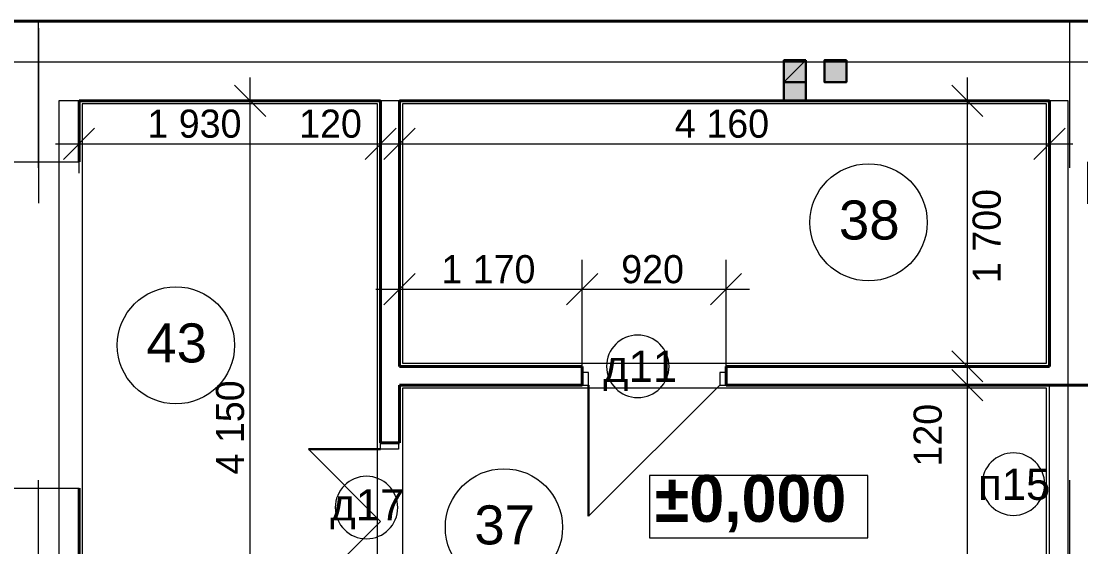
# Model space of a CAD drawing. Header units: millimetres. Extents: x 150455 to 593963, y -11068 to 166417.
# Drawn here: x 524617 to 531397, y 162530 to 165896 of the extents above; entities that cross this region are included whole.
import ezdxf
from ezdxf.enums import TextEntityAlignment as Align

# ---------------------------------------------------------------- set-up
doc = ezdxf.new("R2010")
doc.units = ezdxf.units.MM
doc.header["$MEASUREMENT"] = 0
for name, pattern in [('Пунктирная', [2000, 1000, -1000]), ('Штриховая', [7000, 6000, -1000]), ('Штрихштриховая', [15500, 10000, -2000, 1500, -2000])]:
    doc.linetypes.add(name, pattern=pattern)
for name, color, linetype, lineweight in [('0_Ном._пера__19', 255, 'Continuous', 0), ('0_Ном._пера__41', 7, 'Continuous', 30), ('Двери ArchiCAD_Ном._пера__1', 7, 'Continuous', 13), ('Двери ArchiCAD_Ном._пера__19', 255, 'Continuous', 0), ('Двери ArchiCAD_Ном._пера__21', 7, 'Continuous', 20), ('Двери ArchiCAD_Ном._пера__41', 7, 'Continuous', 30), ('Двери ArchiCAD_Ном._пера__61', 7, 'Continuous', 40), ('Интерьер- Перегородка_Ном._пера__61', 7, 'Continuous', 40), ('Колонны_Ном._пера__1', 7, 'Continuous', 13), ('Колонны_Ном._пера__41', 7, 'Continuous', 30), ('Окна ArchiCAD_Ном._пера__12', 15, 'Continuous', 18), ('Окна ArchiCAD_Ном._пера__61', 7, 'Continuous', 40), ('Паспорта зон ArchiCAD_Ном._пера__1', 7, 'Continuous', 13), ('перегородки_Ном._пера__61', 7, 'Continuous', 40)]:
    doc.layers.add(name, color=color, linetype=linetype, lineweight=lineweight)
for name, color, linetype, lineweight, true_color in [('0_Ном._пера__98', 7, 'Continuous', 13, 0x001f3e), ('Колонны_Ном._пера__4', 7, 'Continuous', 20, 0x016515), ('Маркеры дверей ArchiCAD_Ном._пера__3', 7, 'Continuous', 18, 0xdd5800), ('Перекрытия_Ном._пера__191', 7, 'Continuous', 0, 0xe8e8e8), ('Перекрытия_Ном._пера__229', 7, 'Continuous', 0, 0xe8e8e8), ('Перекрытия_Ном._пера__4', 7, 'Continuous', 20, 0x016515), ('Розміри ОСЕЙ_Ном._пера__98', 7, 'Continuous', 13, 0x001f3e), ('РОЗМІРИ ПЕРЕГОРОДОК_Ном._пера__98', 7, 'Continuous', 13, 0x001f3e)]:
    doc.layers.add(name, color=color, linetype=linetype, lineweight=lineweight, true_color=true_color)
for name, color, linetype in [('Двери ArchiCAD', 7, 'Continuous'), ('Интерьер- Перегородка', 7, 'Continuous'), ('Колонны', 7, 'Continuous'), ('Маркеры дверей ArchiCAD', 7, 'Continuous'), ('Окна ArchiCAD', 7, 'Continuous'), ('перегородки', 7, 'Continuous'), ('Перекрытия', 7, 'Continuous'), ('Площі 1 пов.', 7, 'Continuous'), ('Розміри ОСЕЙ', 7, 'Continuous'), ('РОЗМІРИ ПЕРЕГОРОДОК', 7, 'Continuous')]:
    doc.layers.add(name, color=color, linetype=linetype)
doc.styles.add('СГЕНЕРИР_СТИЛЬ_1', font='')
doc.styles.add('СГЕНЕРИР_СТИЛЬ_2', font='')
doc.styles.add('СГЕНЕРИР_СТИЛЬ_3', font='')
doc.styles.get('СГЕНЕРИР_СТИЛЬ_1').set_extended_font_data('Arial')
doc.styles.get('СГЕНЕРИР_СТИЛЬ_2').set_extended_font_data('Century Gothic')
doc.styles.get('СГЕНЕРИР_СТИЛЬ_3').set_extended_font_data('Century Gothic', bold=True)
doc.dimstyles.new('СГЕНЕРИР_СТИЛЬ__1', dxfattribs={"dimtxt": 179.999995, "dimasz": 190, "dimexe": 0.18, "dimexo": 0, "dimgap": 0.09, "dimtad": 1, "dimtih": 1, "dimtoh": 1, "dimdec": 0, "dimzin": 0, "dimdsep": 46, "dimtxsty": 'СГЕНЕРИР_СТИЛЬ_2', "dimblk": 'ARROWHEAD_6', "dimblk1": 'ARROWHEAD_6', "dimblk2": 'ARROWHEAD_6', "dimcen": 0.09, "dimclrd": 256, "dimclre": 256, "dimclrt": 256, "dimadec": 0, "dimazin": 0, "dimtfac": 1, "dimtdec": 4, "dimtmove": 0, "dimatfit": 3, "dimfxl": 0, "dimtolj": 1, "dimtzin": 0, "dimarcsym": 0})
doc.dimstyles.new('СГЕНЕРИР_СТИЛЬ__15', dxfattribs={"dimtxt": 189.999998, "dimasz": 190, "dimexe": 0.18, "dimexo": 0, "dimgap": 0.09, "dimtad": 3, "dimdec": 0, "dimzin": 0, "dimdsep": 46, "dimtxsty": 'СГЕНЕРИР_СТИЛЬ_3', "dimblk": 'ARROWHEAD_6', "dimblk1": 'ARROWHEAD_6', "dimblk2": 'ARROWHEAD_6', "dimcen": 0.09, "dimclrd": 256, "dimclre": 256, "dimclrt": 256, "dimadec": 0, "dimazin": 0, "dimtfac": 1, "dimtdec": 4, "dimtmove": 0, "dimatfit": 3, "dimfxl": 0, "dimtolj": 1, "dimtzin": 0, "dimarcsym": 0})
doc.dimstyles.new('СГЕНЕРИР_СТИЛЬ__6', dxfattribs={"dimtxt": 179.999995, "dimasz": 190, "dimexe": 0.18, "dimexo": 0, "dimgap": 0.09, "dimtad": 3, "dimdec": 0, "dimzin": 0, "dimdsep": 46, "dimtxsty": 'СГЕНЕРИР_СТИЛЬ_2', "dimblk": 'ARROWHEAD_6', "dimblk1": 'ARROWHEAD_6', "dimblk2": 'ARROWHEAD_6', "dimcen": 0.09, "dimclrd": 256, "dimclre": 256, "dimclrt": 256, "dimadec": 0, "dimazin": 0, "dimtfac": 1, "dimtdec": 4, "dimtmove": 2, "dimatfit": 3, "dimfxl": 0, "dimtolj": 1, "dimtzin": 0, "dimarcsym": 0})
doc.dimstyles.new('СГЕНЕРИР_СТИЛЬ__7', dxfattribs={"dimtxt": 179.999995, "dimasz": 190, "dimexe": 0.18, "dimexo": 0, "dimgap": 0.09, "dimtad": 3, "dimdec": 0, "dimzin": 0, "dimdsep": 46, "dimtxsty": 'СГЕНЕРИР_СТИЛЬ_2', "dimblk": 'ARROWHEAD_6', "dimblk1": 'ARROWHEAD_6', "dimblk2": 'ARROWHEAD_6', "dimcen": 0.09, "dimclrd": 256, "dimclre": 256, "dimclrt": 256, "dimadec": 0, "dimazin": 0, "dimtfac": 1, "dimtdec": 4, "dimtmove": 0, "dimatfit": 3, "dimfxl": 0, "dimtolj": 1, "dimtzin": 0, "dimarcsym": 0})
doc.dimstyles.new('СГЕНЕРИР_СТИЛЬ__8', dxfattribs={"dimtxt": 179.999995, "dimasz": 190, "dimexe": 0.18, "dimexo": 0, "dimgap": 0.09, "dimtad": 1, "dimdec": 0, "dimzin": 0, "dimdsep": 46, "dimtxsty": 'СГЕНЕРИР_СТИЛЬ_2', "dimblk": 'ARROWHEAD_6', "dimblk1": 'ARROWHEAD_6', "dimblk2": 'ARROWHEAD_6', "dimcen": 0.09, "dimclrd": 256, "dimclre": 256, "dimclrt": 256, "dimadec": 0, "dimazin": 0, "dimtfac": 1, "dimtdec": 4, "dimtmove": 0, "dimatfit": 3, "dimfxl": 0, "dimtolj": 1, "dimtzin": 0, "dimarcsym": 0})

# ---------------------------------------------------------------- blocks, each defined once
blk = doc.blocks.new('Перекрытие_5', base_point=(524857, 165385.6))
at = {"layer": 'Перекрытия_Ном._пера__191', "linetype": 'Continuous', "flags": 128}
blk.add_lwpolyline([(524857, 165385.6), (524857, 161585.6), (524857, 158005.6), (528996.8, 158005.6), (531317, 158005.6), (531317, 165385.6)], close=True, dxfattribs=at)
blk = doc.blocks.new('Тамбур_43_16', base_point=(525607.1, 163820.4))
at = {"layer": 'Паспорта зон ArchiCAD_Ном._пера__1', "linetype": 'Continuous'}
blk.add_circle((525607.1, 163820.4), 375, dxfattribs=at)
at = {"linetype": 'Continuous', "lineweight": 0, "flags": 1}
for tag in ['ROOM_NAME', 'ROOM_AREA', 'ROOM_PERIM', 'ROOM_WALLS_SURF', 'ROOM_DOORS_SURF', 'ROOM_WINDS_SURF', 'ROOM_BASELEV', 'ROOM_HEIGHT', 'ROOM_NET_AREA', 'ROOM_REDUCED_AREA', 'ROOM_CALC_AREA', 'ROOM_VOLUME']:
    blk.add_attdef(tag, text='', height=200, dxfattribs=at).set_placement((525607.1, 163763.2), align=Align.BOTTOM_LEFT)
at = {"layer": 'Паспорта зон ArchiCAD_Ном._пера__1', "style": 'СГЕНЕРИР_СТИЛЬ_1'}
blk.add_attdef('ROOM_NUMBER', text='', height=250, dxfattribs=at).set_placement((525417.4, 163635.7), align=Align.BOTTOM_LEFT)
blk = doc.blocks.new('Комора_38_17', base_point=(530039.2, 164607.6))
at = {"layer": 'Паспорта зон ArchiCAD_Ном._пера__1', "linetype": 'Continuous'}
blk.add_circle((530039.2, 164607.6), 375, dxfattribs=at)
at = {"linetype": 'Continuous', "lineweight": 0, "flags": 1}
for tag in ['ROOM_NAME', 'ROOM_AREA', 'ROOM_PERIM', 'ROOM_WALLS_SURF', 'ROOM_DOORS_SURF', 'ROOM_WINDS_SURF', 'ROOM_BASELEV', 'ROOM_HEIGHT', 'ROOM_NET_AREA', 'ROOM_REDUCED_AREA', 'ROOM_CALC_AREA', 'ROOM_VOLUME']:
    blk.add_attdef(tag, text='', height=200, dxfattribs=at).set_placement((530039.2, 164550.5), align=Align.BOTTOM_LEFT)
at = {"layer": 'Паспорта зон ArchiCAD_Ном._пера__1', "style": 'СГЕНЕРИР_СТИЛЬ_1'}
blk.add_attdef('ROOM_NUMBER', text='', height=250, dxfattribs=at).set_placement((529849.4, 164422.9), align=Align.BOTTOM_LEFT)
blk = doc.blocks.new('Коридор_37_18', base_point=(527706.1, 162655.4))
at = {"layer": 'Паспорта зон ArchiCAD_Ном._пера__1', "linetype": 'Continuous'}
blk.add_circle((527706.1, 162655.4), 375, dxfattribs=at)
at = {"linetype": 'Continuous', "lineweight": 0, "flags": 1}
for tag in ['ROOM_NAME', 'ROOM_AREA', 'ROOM_PERIM', 'ROOM_WALLS_SURF', 'ROOM_DOORS_SURF', 'ROOM_WINDS_SURF', 'ROOM_BASELEV', 'ROOM_HEIGHT', 'ROOM_NET_AREA', 'ROOM_REDUCED_AREA', 'ROOM_CALC_AREA', 'ROOM_VOLUME']:
    blk.add_attdef(tag, text='', height=200, dxfattribs=at).set_placement((527706.1, 162598.2), align=Align.BOTTOM_LEFT)
at = {"layer": 'Паспорта зон ArchiCAD_Ном._пера__1', "style": 'СГЕНЕРИР_СТИЛЬ_1'}
blk.add_attdef('ROOM_NUMBER', text='', height=250, dxfattribs=at).set_placement((527516.4, 162470.7), align=Align.BOTTOM_LEFT)
blk = doc.blocks.new('Ниша 10')
at = {"layer": 'Окна ArchiCAD_Ном._пера__12', "linetype": 'Continuous'}
blk.add_line((-135, 260), (135, 260), dxfattribs=at)
at = {"layer": 'Окна ArchiCAD_Ном._пера__61', "linetype": 'Continuous'}
for p, q in [((-135, 260), (-135, 0)), ((135, 0), (135, 260)), ((-135, 0), (135, 0)), ((-135, -250), (135, -250))]:
    blk.add_line(p, q, dxfattribs=at)
blk = doc.blocks.new('Проем дверной полуарочн 10')
at = {"layer": 'Двери ArchiCAD_Ном._пера__19', "linetype": 'Штриховая'}
for p, q in [((-845, 0), (845, 0)), ((-845, -510), (845, -510))]:
    blk.add_line(p, q, dxfattribs=at)
at = {"layer": 'Двери ArchiCAD_Ном._пера__61', "linetype": 'Continuous'}
for p, q in [((-845, 0), (-845, -510)), ((845, 0), (845, -510))]:
    blk.add_line(p, q, dxfattribs=at)
blk = doc.blocks.new('Маркер двери 12_39')
at = {"layer": 'Маркеры дверей ArchiCAD_Ном._пера__3', "linetype": 'Continuous'}
for start, end in [(0, 180), (180, 0)]:
    blk.add_arc((-210.9, -741.4), 200, start, end, dxfattribs=at)
at = {"layer": 'Маркеры дверей ArchiCAD_Ном._пера__3', "insert": (-107.6, -967.3), "char_height": 200, "attachment_point": 7, "rotation": 90, "style": 'СГЕНЕРИР_СТИЛЬ_1'}
blk.add_mtext('{\\C7;п15}', dxfattribs=at)
blk = doc.blocks.new('Стена_2', base_point=(531707, 165895.6))
at = {"layer": 'Интерьер- Перегородка_Ном._пера__61', "linetype": 'Continuous', "flags": 128}
for points in [[(531197, 165385.6), (531197, 164995.6)], [(531197, 164725.6), (531197, 163685.6)]]:
    blk.add_lwpolyline(points, dxfattribs=at)
at = {"layer": 'Двери ArchiCAD', "color": 255, "linetype": 'Штриховая', "lineweight": 0, "xscale": -1, "zscale": 1000, "rotation": 270}
blk.add_blockref('Проем дверной полуарочн 10', (531707, 162720.6), dxfattribs=at)
at = {"layer": 'Маркеры дверей ArchiCAD_Ном._пера__3', "rotation": 270}
blk.add_blockref('Маркер двери 12_39', (531707, 162720.6), dxfattribs=at)
at = {"layer": 'Окна ArchiCAD', "color": 15, "linetype": 'Continuous', "lineweight": 18, "zscale": 1000, "rotation": 270}
blk.add_blockref('Ниша 10', (531447, 164860.6), dxfattribs=at)
blk = doc.blocks.new('Стена_4', base_point=(538257, 165895.6))
at = {"layer": 'Интерьер- Перегородка_Ном._пера__61', "linetype": 'Continuous', "flags": 128}
for points in [[(538257, 165895.6), (522786.9, 165895.6)], [(524987, 165385.6), (526917, 165385.6)], [(527037, 165385.6), (531197, 165385.6)]]:
    blk.add_lwpolyline(points, dxfattribs=at)
blk = doc.blocks.new('Д1 Витрина 3 10')
at = {"layer": 'Двери ArchiCAD_Ном._пера__1', "linetype": 'Continuous'}
for p, q in [((-205, 0), (1005, 1210)), ((1005, 0), (1005, 1210)), ((-1045, 130), (-1045, -510)), ((1045, 130), (1045, -510)), ((-1005, 0), (-245, 0)), ((-1005, -10), (-245, -10)), ((-1005, -80), (-245, -80))]:
    blk.add_line(p, q, dxfattribs=at)
at = {"layer": 'Двери ArchiCAD_Ном._пера__1', "linetype": 'Пунктирная'}
for p, q in [((-1045, 0), (-1045, -80)), ((-1005, 0), (-1045, 0)), ((-1005, -40), (-1005, 0)), ((-245, 0), (-245, -80)), ((-205, 0), (-245, 0)), ((-205, -40), (-205, 0)), ((1005, 0), (1005, -40)), ((1045, 0), (1005, 0)), ((1045, -80), (1045, 0)), ((-1005, -65.4), (-1005, -40)), ((-1005, -80), (-1005, -65.4)), ((-205, -65.4), (-205, -40)), ((-205, -80), (-205, -65.4)), ((1005, -40), (1005, -65.4)), ((1005, -65.4), (1005, -80)), ((-1045, -80), (-1005, -80)), ((-245, -80), (-205, -80)), ((1005, -80), (1045, -80))]:
    blk.add_line(p, q, dxfattribs=at)
blk = doc.blocks.new('Маркер двери 12_32')
at = {"layer": 'Маркеры дверей ArchiCAD_Ном._пера__3', "linetype": 'Continuous'}
for start, end in [(0, 180), (180, 0)]:
    blk.add_arc((0, -840), 250, start, end, dxfattribs=at)
at = {"layer": 'Маркеры дверей ArchiCAD_Ном._пера__3', "insert": (140.3, -1072.2), "char_height": 200, "attachment_point": 7, "rotation": 90, "style": 'СГЕНЕРИР_СТИЛЬ_1'}
blk.add_mtext('{д22}', dxfattribs=at)
blk = doc.blocks.new('Стена_9', base_point=(524987, 165895.6))
at = {"layer": 'Интерьер- Перегородка_Ном._пера__61', "linetype": 'Continuous', "flags": 128}
for points in [[(524347, 165385.6), (524347, 164995.6)], [(524987, 164995.6), (524987, 165385.6)], [(524347, 162905.6), (524347, 161827.5)], [(524987, 161827.5), (524987, 162905.6)]]:
    blk.add_lwpolyline(points, dxfattribs=at)
at = {"layer": 'Двери ArchiCAD_Ном._пера__1', "linetype": 'Пунктирная', "zscale": 1000, "rotation": 89.99999953847626}
blk.add_blockref('Д1 Витрина 3 10', (524477, 163950.6), dxfattribs=at)
at = {"layer": 'Маркеры дверей ArchiCAD', "color": 32, "lineweight": 18, "true_color": 0xdd5800, "rotation": 270}
blk.add_blockref('Маркер двери 12_32', (524987, 163950.6), dxfattribs=at)
blk = doc.blocks.new('Д1 Витрина 1 10_6')
at = {"layer": 'Двери ArchiCAD_Ном._пера__21', "linetype": 'Continuous'}
for p, q in [((-420, 0), (420, 840)), ((-460, 0), (-460, -80)), ((-420, 0), (-460, 0)), ((-420, -40), (-420, 0)), ((420, 0), (420, -40)), ((460, 0), (420, 0)), ((460, -80), (460, 0)), ((-420, -65.4), (-420, -40)), ((-420, -80), (-420, -65.4)), ((420, -40), (420, -65.4)), ((420, -65.4), (420, -80)), ((-460, -80), (-420, -80)), ((420, -80), (460, -80))]:
    blk.add_line(p, q, dxfattribs=at)
at = {"layer": 'Двери ArchiCAD_Ном._пера__41', "linetype": 'Continuous'}
blk.add_line((420, 0), (420, 840), dxfattribs=at)
at = {"layer": 'Двери ArchiCAD_Ном._пера__61', "linetype": 'Continuous'}
for p, q in [((-460, 0), (-460, -120)), ((460, 0), (460, -120))]:
    blk.add_line(p, q, dxfattribs=at)
blk = doc.blocks.new('Маркер двери 10_20')
at = {"layer": 'Маркеры дверей ArchiCAD_Ном._пера__3', "linetype": 'Continuous'}
for start, end in [(0, 180), (180, 0)]:
    blk.add_arc((104.6, -120), 200, start, end, dxfattribs=at)
at = {"layer": 'Маркеры дверей ArchiCAD_Ном._пера__3', "style": 'СГЕНЕРИР_СТИЛЬ_1'}
blk.add_attdef('AC_WIDO_ID', text='', height=200, rotation=180, dxfattribs=at).set_placement((326.7, 39.2), align=Align.BOTTOM_LEFT)
blk = doc.blocks.new('Стена_53', base_point=(531707, 163565.6))
at = {"layer": 'перегородки_Ном._пера__61', "linetype": 'Continuous', "flags": 128}
for points in [[(528207, 163685.6), (527037, 163685.6)], [(531197, 163685.6), (529127, 163685.6)], [(527037, 163565.6), (528207, 163565.6)], [(529127, 163565.6), (531197, 163565.6)]]:
    blk.add_lwpolyline(points, dxfattribs=at)
at = {"layer": 'Двери ArchiCAD', "color": 15, "linetype": 'Continuous', "lineweight": 18, "zscale": 1000, "rotation": 180}
blk.add_blockref('Д1 Витрина 1 10_6', (528667, 163565.6), dxfattribs=at)
at = {"layer": 'Маркеры дверей ArchiCAD', "color": 32, "linetype": 'Continuous', "lineweight": 18, "true_color": 0xdd5800}
ref = blk.add_blockref('Маркер двери 10_20', (528667, 163565.6), dxfattribs=dict(at, rotation=180))
ref.add_attrib('AC_WIDO_ID', 'д11', dxfattribs={"layer": 'Маркеры дверей ArchiCAD_Ном._пера__3', "color": 32, "linetype": 'Continuous', "lineweight": 18, "true_color": 0xdd5800, "height": 200, "rotation": 360, "style": 'СГЕНЕРИР_СТИЛЬ_1'}).set_placement((528340.3, 163526.4), align=Align.BOTTOM_LEFT)
blk = doc.blocks.new('Дверь 2польная ассиметричная 12_2')
at = {"layer": 'Двери ArchiCAD_Ном._пера__1', "linetype": 'Continuous'}
for p, q in [((-680, 0), (-720, 0)), ((-720, 0), (-720, -115)), ((-680, -115), (-680, 0)), ((720, 0), (680, 0)), ((680, 0), (680, -115)), ((720, -115), (720, 0)), ((-720, -115), (-680, -115)), ((680, -115), (720, -115))]:
    blk.add_line(p, q, dxfattribs=at)
at = {"layer": 'Двери ArchiCAD_Ном._пера__21', "linetype": 'Continuous'}
for q in [(680, 897.6), (-680, 462.4)]:
    blk.add_line((-217.6, 0), q, dxfattribs=at)
at = {"layer": 'Двери ArchiCAD_Ном._пера__41', "linetype": 'Continuous'}
for p, q in [((680, 0), (680, 897.6)), ((-680, 0), (-680, 462.4))]:
    blk.add_line(p, q, dxfattribs=at)
at = {"layer": 'Двери ArchiCAD_Ном._пера__61', "linetype": 'Continuous'}
for p, q in [((-720, 0), (-720, -115)), ((720, 0), (720, -115))]:
    blk.add_line(p, q, dxfattribs=at)
blk = doc.blocks.new('Маркер двери 12_20')
at = {"layer": 'Маркеры дверей ArchiCAD_Ном._пера__3', "linetype": 'Continuous'}
for start, end in [(0, 180), (180, 0)]:
    blk.add_arc((306.2, 90.5), 200, start, end, dxfattribs=at)
at = {"layer": 'Маркеры дверей ArchiCAD_Ном._пера__3', "insert": (165.8, 322.7), "char_height": 200, "attachment_point": 7, "rotation": 270, "style": 'СГЕНЕРИР_СТИЛЬ_1'}
blk.add_mtext('{\\C7;д17}', dxfattribs=at)
blk = doc.blocks.new('Стена_61', base_point=(527037, 161235.2))
at = {"layer": 'перегородки_Ном._пера__61', "linetype": 'Continuous'}
for p, q in [((526917, 163195.6), (527032, 163195.6)), ((527032, 163195.6), (527037, 163195.6)), ((526917, 161755.6), (527032, 161755.6)), ((527032, 161755.6), (527037, 161755.6))]:
    blk.add_line(p, q, dxfattribs=at)
at = {"layer": 'перегородки_Ном._пера__61', "linetype": 'Continuous', "flags": 128}
for points in [[(526917, 165385.6), (526917, 163195.6)], [(527037, 163685.6), (527037, 165385.6)], [(527037, 163195.6), (527037, 163565.6)], [(526917, 161755.6), (526917, 161235.2)], [(527037, 161235.2), (527037, 161755.6)]]:
    blk.add_lwpolyline(points, dxfattribs=at)
at = {"layer": 'Двери ArchiCAD', "color": 15, "linetype": 'Continuous', "lineweight": 18, "xscale": -1, "zscale": 1000, "rotation": 90}
blk.add_blockref('Дверь 2польная ассиметричная 12_2', (526917, 162475.6), dxfattribs=at)
at = {"layer": 'Маркеры дверей ArchiCAD_Ном._пера__3', "linetype": 'Continuous', "rotation": 90}
blk.add_blockref('Маркер двери 12_20', (526917, 162475.6), dxfattribs=at)
blk = doc.blocks.new('*D499')
at = {"layer": 'РОЗМІРИ ПЕРЕГОРОДОК_Ном._пера__98', "linetype": 'Continuous'}
for p, q in [((527037, 163685.6), (527037, 164366.9)), ((528207, 163685.6), (528207, 164366.9)), ((527137, 164279.4), (526937, 164079.4)), ((528307, 164279.4), (528107, 164079.4)), ((526887, 164179.4), (527037, 164179.4)), ((527037, 164179.4), (528207, 164179.4))]:
    blk.add_line(p, q, dxfattribs=at)
at = {"layer": 'РОЗМІРИ ПЕРЕГОРОДОК_Ном._пера__98', "insert": (527305.2, 164215.4), "char_height": 180, "attachment_point": 7, "style": 'СГЕНЕРИР_СТИЛЬ_2'}
blk.add_mtext('{1\xa0170}', dxfattribs=at)
blk = doc.blocks.new('ARROWHEAD_6')
at = {"color": 0, "linetype": 'Continuous', "lineweight": 0}
for p, q in [((-0.5, -0.5), (0.5, 0.5)), ((0, 0), (-1, 0))]:
    blk.add_line(p, q, dxfattribs=at)
blk = doc.blocks.new('*D500')
at = {"layer": 'РОЗМІРИ ПЕРЕГОРОДОК_Ном._пера__98', "linetype": 'Continuous'}
for p, q in [((528207, 163685.6), (528207, 164366.9)), ((529127, 163685.6), (529127, 164366.9)), ((528307, 164279.4), (528107, 164079.4)), ((529027, 164079.4), (529227, 164279.4)), ((528207, 164179.4), (529127, 164179.4)), ((529127, 164179.4), (529277, 164179.4))]:
    blk.add_line(p, q, dxfattribs=at)
at = {"layer": 'РОЗМІРИ ПЕРЕГОРОДОК_Ном._пера__98', "insert": (528456.1, 164215.4), "char_height": 180, "attachment_point": 7, "style": 'СГЕНЕРИР_СТИЛЬ_2'}
blk.add_mtext('{920}', dxfattribs=at)
blk = doc.blocks.new('*D501')
at = {"layer": 'РОЗМІРИ ПЕРЕГОРОДОК_Ном._пера__98', "linetype": 'Continuous'}
for p, q in [((524987, 164923.6), (524987, 165385.6)), ((526917, 164923.6), (526917, 165298.6)), ((525087, 165211.1), (524887, 165011.1)), ((527017, 165211.1), (526817, 165011.1)), ((524837, 165111.1), (524987, 165111.1)), ((524987, 165111.1), (526917, 165111.1))]:
    blk.add_line(p, q, dxfattribs=at)
at = {"layer": 'РОЗМІРИ ПЕРЕГОРОДОК_Ном._пера__98', "char_height": 180, "attachment_point": 7, "style": 'СГЕНЕРИР_СТИЛЬ_2'}
for s, insert in [('{1\xa0930}', (525424.3, 165147.1)), ('{120}', (526395.2, 165147.1))]:
    blk.add_mtext(s, dxfattribs=dict(at, insert=insert))
blk = doc.blocks.new('*D502')
at = {"layer": 'РОЗМІРИ ПЕРЕГОРОДОК_Ном._пера__98', "linetype": 'Continuous'}
for p, q in [((526917, 164923.6), (526917, 165298.6)), ((527037, 164923.6), (527037, 165298.6)), ((527017, 165211.1), (526817, 165011.1)), ((527137, 165211.1), (526937, 165011.1)), ((526917, 165111.1), (527037, 165111.1))]:
    blk.add_line(p, q, dxfattribs=at)
blk = doc.blocks.new('*D503')
at = {"layer": 'РОЗМІРИ ПЕРЕГОРОДОК_Ном._пера__98', "linetype": 'Continuous'}
for p, q in [((531197, 164923.6), (531197, 165385.6)), ((527037, 164923.6), (527037, 165298.6)), ((527137, 165211.1), (526937, 165011.1)), ((531097, 165011.1), (531297, 165211.1)), ((527037, 165111.1), (531197, 165111.1)), ((531197, 165111.1), (531347, 165111.1))]:
    blk.add_line(p, q, dxfattribs=at)
at = {"layer": 'РОЗМІРИ ПЕРЕГОРОДОК_Ном._пера__98', "insert": (528800.2, 165147.1), "char_height": 180, "attachment_point": 7, "style": 'СГЕНЕРИР_СТИЛЬ_2'}
blk.add_mtext('{4\xa0160}', dxfattribs=at)
blk = doc.blocks.new('*D506')
at = {"layer": 'РОЗМІРИ ПЕРЕГОРОДОК_Ном._пера__98', "linetype": 'Continuous'}
for p, q in [((530571, 163665.6), (530771, 163465.6)), ((530858.5, 163565.6), (530483.5, 163565.6)), ((530671, 161235.2), (530671, 163565.6)), ((530571, 161335.2), (530771, 161135.2)), ((530858.5, 161235.2), (530483.5, 161235.2))]:
    blk.add_line(p, q, dxfattribs=at)
at = {"layer": 'РОЗМІРИ ПЕРЕГОРОДОК_Ном._пера__98', "char_height": 180, "attachment_point": 7, "rotation": 90, "style": 'СГЕНЕРИР_СТИЛЬ_2'}
for s, insert in [('{120}', (530509.4, 163043.8)), ('{2\xa0330}', (530887, 161437.6))]:
    blk.add_mtext(s, dxfattribs=dict(at, insert=insert))
blk = doc.blocks.new('*D507')
at = {"layer": 'РОЗМІРИ ПЕРЕГОРОДОК_Ном._пера__98', "linetype": 'Continuous'}
for p, q in [((530571, 163785.6), (530771, 163585.6)), ((530858.5, 163685.6), (530483.5, 163685.6)), ((530671, 163565.6), (530671, 163685.6)), ((530571, 163665.6), (530771, 163465.6)), ((530858.5, 163565.6), (530483.5, 163565.6))]:
    blk.add_line(p, q, dxfattribs=at)
blk = doc.blocks.new('*D508')
at = {"layer": 'РОЗМІРИ ПЕРЕГОРОДОК_Ном._пера__98', "linetype": 'Continuous'}
for p, q in [((530671, 165385.6), (530671, 165535.6)), ((530771, 165285.6), (530571, 165485.6)), ((531197, 165385.6), (530483.5, 165385.6)), ((530671, 163685.6), (530671, 165385.6)), ((530571, 163785.6), (530771, 163585.6)), ((530858.5, 163685.6), (530483.5, 163685.6))]:
    blk.add_line(p, q, dxfattribs=at)
at = {"layer": 'РОЗМІРИ ПЕРЕГОРОДОК_Ном._пера__98', "insert": (530887, 164218.8), "char_height": 180, "attachment_point": 7, "rotation": 90, "style": 'СГЕНЕРИР_СТИЛЬ_2'}
blk.add_mtext('{1\xa0700}', dxfattribs=at)
blk = doc.blocks.new('*D513')
at = {"layer": 'РОЗМІРИ ПЕРЕГОРОДОК_Ном._пера__98', "linetype": 'Continuous'}
for p, q in [((526081.5, 165385.6), (526081.5, 165535.6)), ((526181.5, 165285.6), (525981.5, 165485.6)), ((526269, 165385.6), (524987, 165385.6)), ((526081.5, 161235.2), (526081.5, 165385.6)), ((525981.5, 161335.2), (526181.5, 161135.2)), ((526269, 161235.2), (525894, 161235.2))]:
    blk.add_line(p, q, dxfattribs=at)
at = {"layer": 'РОЗМІРИ ПЕРЕГОРОДОК_Ном._пера__98', "insert": (526045.5, 162993.6), "char_height": 180, "attachment_point": 7, "rotation": 90, "style": 'СГЕНЕРИР_СТИЛЬ_2'}
blk.add_mtext('{4\xa0150}', dxfattribs=at)
blk = doc.blocks.new('Отметка уровня_1', base_point=(528678.2, 160360.1))
at = {"layer": '0_Ном._пера__98', "linetype": 'Continuous'}
for p, q in [((530035.2, 162987.1), (528636.4, 162987.1)), ((528636.4, 162987.1), (528636.4, 162587.1)), ((530035.2, 162587.1), (530035.2, 162987.1)), ((528636.4, 162587.1), (530035.2, 162587.1))]:
    blk.add_line(p, q, dxfattribs=at)
at = {"layer": '0_Ном._пера__98', "insert": (528671.8, 162622.5), "char_height": 300, "attachment_point": 7, "style": 'СГЕНЕРИР_СТИЛЬ_3'}
blk.add_mtext('{±0,000}', dxfattribs=at)
blk = doc.blocks.new('Колонна_20', base_point=(529827, 165575.6))
at = {"layer": 'Колонны_Ном._пера__4', "linetype": 'Continuous'}
blk.add_hatch(color=256, dxfattribs=at).paths.add_polyline_path([(529897, 165645.6), (529757, 165645.6), (529757, 165505.6), (529897, 165505.6)])
at = {"layer": 'Колонны_Ном._пера__41', "linetype": 'Continuous', "flags": 128}
blk.add_lwpolyline([(529897, 165645.6), (529757, 165645.6), (529757, 165505.6), (529897, 165505.6)], close=True, dxfattribs=at)
blk = doc.blocks.new('Колонна_35', base_point=(529567, 165575.6))
at = {"layer": 'Колонны', "linetype": 'Continuous', "lineweight": 0, "true_color": 0xffffff}
blk.add_hatch(color=7, dxfattribs=at).paths.add_polyline_path([(529637, 165645.6), (529497, 165645.6), (529497, 165505.6), (529637, 165505.6)])
at = {"layer": 'Колонны_Ном._пера__1', "linetype": 'Continuous'}
blk.add_line((529637, 165645.6), (529497, 165505.6), dxfattribs=at)
at = {"layer": 'Колонны_Ном._пера__41', "linetype": 'Continuous', "flags": 128}
blk.add_lwpolyline([(529637, 165645.6), (529497, 165645.6), (529497, 165505.6), (529637, 165505.6)], close=True, dxfattribs=at)
blk = doc.blocks.new('Линия_39', base_point=(524727, 133556.4))
at = {"layer": 'Перекрытия_Ном._пера__4', "linetype": 'Штрихштриховая'}
blk.add_line((524727, 133956.4), (524727, 165895.6), dxfattribs=at)
blk = doc.blocks.new('Линия_41', base_point=(531327, 133556.4))
at = {"layer": 'Перекрытия_Ном._пера__4', "linetype": 'Штрихштриховая'}
blk.add_line((531327, 133956.4), (531327, 165895.6), dxfattribs=at)
blk = doc.blocks.new('Линия_43', base_point=(522292.3, 165635.6))
at = {"layer": 'Перекрытия_Ном._пера__4', "linetype": 'Штрихштриховая'}
blk.add_line((522292.3, 165635.6), (549954.3, 165635.6), dxfattribs=at)
blk = doc.blocks.new('*D870')
at = {"layer": 'Розміри ОСЕЙ_Ном._пера__98', "linetype": 'Continuous'}
for p, q in [((548733.7, 142565.6), (548533.7, 142765.6)), ((548446.2, 142665.6), (548821.2, 142665.6)), ((548633.7, 142665.6), (548633.7, 142325.6)), ((548733.7, 142225.6), (548533.7, 142425.6)), ((548446.2, 142325.6), (548821.2, 142325.6))]:
    blk.add_line(p, q, dxfattribs=at)
blk = doc.blocks.new('*D871')
at = {"layer": 'Розміри ОСЕЙ_Ном._пера__98', "linetype": 'Continuous'}
for p, q in [((548733.7, 142225.6), (548533.7, 142425.6)), ((548446.2, 142325.6), (548821.2, 142325.6)), ((548633.7, 142325.6), (548633.7, 141975.6)), ((548733.7, 141875.6), (548533.7, 142075.6)), ((548446.2, 141975.6), (548821.2, 141975.6))]:
    blk.add_line(p, q, dxfattribs=at)
blk = doc.blocks.new('*D872')
at = {"layer": 'Розміри ОСЕЙ_Ном._пера__98', "linetype": 'Continuous'}
for p, q in [((548733.7, 141875.6), (548533.7, 142075.6)), ((548446.2, 141975.6), (548821.2, 141975.6)), ((548633.7, 141975.6), (548633.7, 141685.6)), ((548533.7, 141785.6), (548733.7, 141585.6)), ((548446.2, 141685.6), (548821.2, 141685.6)), ((548633.7, 141685.6), (548633.7, 141535.6))]:
    blk.add_line(p, q, dxfattribs=at)
at = {"layer": 'Розміри ОСЕЙ_Ном._пера__98', "char_height": 190, "attachment_point": 7, "rotation": 90, "style": 'СГЕНЕРИР_СТИЛЬ_3'}
for s, insert in [('{350}', (549080.2, 141925.3)), ('{290}', (548861.7, 141135))]:
    blk.add_mtext(s, dxfattribs=dict(at, insert=insert))

msp = doc.modelspace()

# ---------------------------------------------------------------- hatches: boundary and pattern name
at = {"layer": '0_Ном._пера__19', "linetype": 'Continuous', "lineweight": 15}
msp.add_hatch(color=9, dxfattribs=at).paths.add_polyline_path([(529637, 165505.6), (529497, 165505.6), (529497, 165385.6), (529637, 165385.6)])

# ---------------------------------------------------------------- linework, layer by layer
at = {"layer": '0_Ном._пера__41', "linetype": 'Continuous', "flags": 128}
msp.add_lwpolyline([(529637, 165505.6), (529497, 165505.6), (529497, 165385.6), (529637, 165385.6)], close=True, dxfattribs=at)
at = {"layer": 'Перекрытия_Ном._пера__229', "linetype": 'Continuous'}
msp.add_line((529292.2, 165895.6), (529112.1, 165895.6), dxfattribs=at)
at = {"layer": 'Перекрытия_Ном._пера__4', "linetype": 'Штрихштриховая'}
msp.add_line((524727, 165851.6), (524727, 164729.8), dxfattribs=at)
at = {"layer": 'Площі 1 пов.', "color": 9, "linetype": 'Continuous', "lineweight": 0, "true_color": 0xd2d2ac, "flags": 128}
for points in [[(525007, 165365.6), (525007, 161827.5), (525007, 161255.2), (526897, 161255.2), (526897, 165365.6)], [(531177, 165365.6), (527057, 165365.6), (527057, 163705.6), (531177, 163705.6)], [(531177, 163545.6), (527057, 163545.6), (527057, 161255.2), (527427, 161255.2), (529027, 161255.2), (531177, 161255.2)]]:
    msp.add_lwpolyline(points, close=True, dxfattribs=at)

# ---------------------------------------------------------------- block references
at = {"color": 158, "lineweight": 13, "true_color": 0x001f3e}
msp.add_blockref('Отметка уровня_1', (528678.2, 160360.1), dxfattribs=at)
at = {"layer": 'Интерьер- Перегородка'}
for name, p in [('Стена_4', (538257, 165895.6)), ('Стена_9', (524987, 165895.6)), ('Стена_2', (531707, 165895.6))]:
    msp.add_blockref(name, p, dxfattribs=at)
at = {"layer": 'Колонны'}
for name, p in [('Колонна_35', (529567, 165575.6)), ('Колонна_20', (529827, 165575.6))]:
    msp.add_blockref(name, p, dxfattribs=at)
at = {"layer": 'перегородки'}
for name, p in [('Стена_61', (527037, 161235.2)), ('Стена_53', (531707, 163565.6))]:
    msp.add_blockref(name, p, dxfattribs=at)
at = {"layer": 'Перекрытия', "color": 108, "linetype": 'Штрихштриховая', "lineweight": 20, "true_color": 0x016515}
for name, p in [('Линия_43', (522292.3, 165635.6)), ('Линия_39', (524727, 133556.4)), ('Линия_41', (531327, 133556.4))]:
    msp.add_blockref(name, p, dxfattribs=at)
at = {"layer": 'Перекрытия', "color": 254, "linetype": 'Continuous', "lineweight": 0, "true_color": 0xe8e8e8}
msp.add_blockref('Перекрытие_5', (524857, 165385.6), dxfattribs=at)
at = {"layer": 'Площі 1 пов.', "linetype": 'Continuous'}
ref = msp.add_blockref('Комора_38_17', (530039.2, 164607.6), dxfattribs=at)
ref.add_attrib('ROOM_NUMBER', '38', dxfattribs={"layer": 'Паспорта зон ArchiCAD_Ном._пера__1', "color": 7, "linetype": 'Continuous', "height": 250, "style": 'СГЕНЕРИР_СТИЛЬ_1'}).set_placement((529849.4, 164422.9), align=Align.BOTTOM_LEFT)
ref = msp.add_blockref('Тамбур_43_16', (525607.1, 163820.4), dxfattribs=at)
ref.add_attrib('ROOM_NUMBER', '43', dxfattribs={"layer": 'Паспорта зон ArchiCAD_Ном._пера__1', "color": 7, "linetype": 'Continuous', "height": 250, "style": 'СГЕНЕРИР_СТИЛЬ_1'}).set_placement((525417.4, 163635.7), align=Align.BOTTOM_LEFT)
ref = msp.add_blockref('Коридор_37_18', (527706.1, 162655.4), dxfattribs=at)
ref.add_attrib('ROOM_NUMBER', '37', dxfattribs={"layer": 'Паспорта зон ArchiCAD_Ном._пера__1', "color": 7, "linetype": 'Continuous', "height": 250, "style": 'СГЕНЕРИР_СТИЛЬ_1'}).set_placement((527516.4, 162470.7), align=Align.BOTTOM_LEFT)

# ---------------------------------------------------------------- dimensions: what is measured, and where the dimension line sits
at = {"layer": 'Розміри ОСЕЙ', "color": 158, "linetype": 'Continuous', "lineweight": 13, "true_color": 0x001f3e}
for p1, p2, picture, middle in [((548857.5, 142665.6), (529909.5, 142325.6), '*D870', (548766.7, 142979.3)), ((529909.5, 142325.6), (548843.8, 141975.6), '*D871', (548985.2, 142139)), ((548843.8, 141975.6), (529909.5, 141685.6), '*D872', (548766.7, 141348.7))]:
    dim = msp.add_linear_dim(base=(548633.7, 165635.6), p1=p1, p2=p2, angle=270, dimstyle='СГЕНЕРИР_СТИЛЬ__15', dxfattribs=at)
    dim.commit()
    dim.dimension.update_dxf_attribs({"geometry": picture, "text_midpoint": middle})
at = {"layer": 'РОЗМІРИ ПЕРЕГОРОДОК', "color": 158, "linetype": 'Continuous', "lineweight": 13, "true_color": 0x001f3e}
for base, p1, p2, picture, middle in [((524987, 165111.1), (524987, 165385.6), (526917, 163565.4), '*D501', (525732.9, 165237.1)), ((524987, 165111.1), (527037, 163565.4), (531197, 165385.6), '*D503', (529108.8, 165237.1)), ((524987, 165111.1), (526917, 163565.4), (527037, 163565.4), '*D502', (526597.6, 165237.1)), ((527037, 164179.4), (527037, 163685.6), (528207, 163685.6), '*D499', (527613.8, 164305.4)), ((527037, 164179.4), (528207, 163685.6), (529127, 163685.6), '*D500', (528658.5, 164305.4))]:
    dim = msp.add_linear_dim(base=base, p1=p1, p2=p2, dimstyle='СГЕНЕРИР_СТИЛЬ__1', dxfattribs=at)
    dim.commit()
    dim.dimension.update_dxf_attribs({"geometry": picture, "text_midpoint": middle})
for base, p1, p2, dimstyle, picture, middle in [((526081.5, 158005.6), (526207, 161235.2), (524987, 165385.6), 'СГЕНЕРИР_СТИЛЬ__8', '*D513', (525955.5, 163302.2)), ((530671, 158005.6), (529372, 163685.6), (531197, 165385.6), 'СГЕНЕРИР_СТИЛЬ__7', '*D508', (530797, 164527.4)), ((530671, 158005.6), (529372, 163565.6), (529372, 163685.6), 'СГЕНЕРИР_СТИЛЬ__6', '*D507', (530419.4, 163246.2)), ((530671, 158005.6), (530427, 161235.2), (529372, 163565.6), 'СГЕНЕРИР_СТИЛЬ__6', '*D506', (530797, 161746.2))]:
    dim = msp.add_linear_dim(base=base, p1=p1, p2=p2, angle=90, dimstyle=dimstyle, dxfattribs=at)
    dim.commit()
    dim.dimension.update_dxf_attribs({"geometry": picture, "text_midpoint": middle})

doc.saveas('drawing.dxf')
